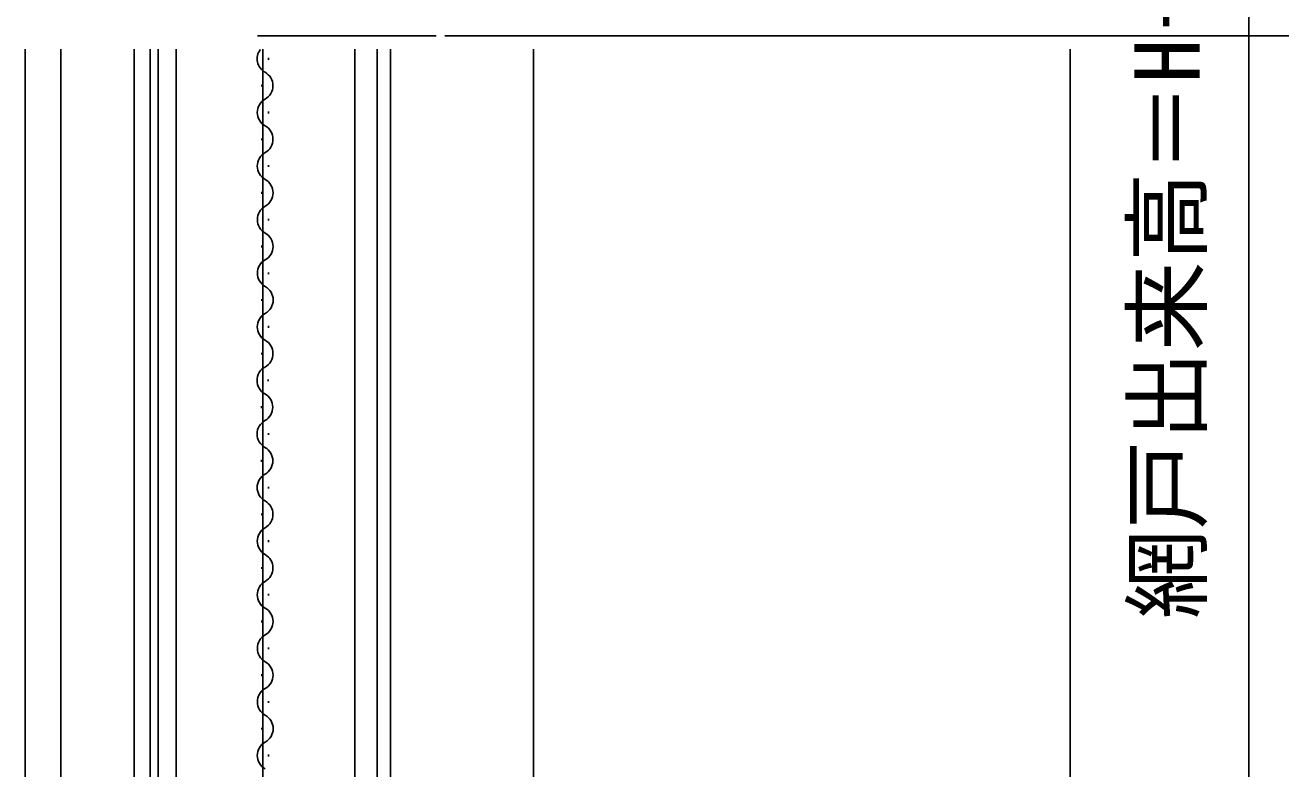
# Model space of a CAD drawing. Units: millimetres, scale not verified. Extents: x -525 to 525, y -783 to 778.
# Drawn here: x -312 to -171.4, y 138.2 to 221.5 of the extents above; entities that cross this region are included whole.
import ezdxf
from ezdxf.enums import TextEntityAlignment as Align

# ---------------------------------------------------------------- set-up
doc = ezdxf.new("R2010")
doc.units = ezdxf.units.MM
doc.header["$LTSCALE"] = 4
for name, color, linetype in [('0-5_YKK_12', 2, 'Continuous'), ('0-8_YKK_D', 6, 'Continuous'), ('0-A_YSS_K', 3, 'Continuous')]:
    doc.layers.add(name, color=color, linetype=linetype)
doc.styles.add('ＭＳ ゴシック', font='')
doc.styles.get('ＭＳ ゴシック').set_extended_font_data('MS Gothic')

msp = doc.modelspace()

# ---------------------------------------------------------------- linework, layer by layer
at = {"layer": '0-5_YKK_12'}
for p, q in [((-266, 220.289), (-286, 220.289)), ((-312, 132.3), (-312, 218.8)), ((-308, 98.8), (-308, 218.8)), ((-299.8, 218.8), (-299.8, 100.8)), ((-298, 218.8), (-298, 100.8)), ((-297.1, 218.8), (-297.1, 100.23)), ((-295.1, 110.3), (-295.1, 218.8)), ((-285.4, 110.3), (-285.4, 218.8)), ((-275.1, 110.3), (-275.1, 218.8)), ((-272.6, 218.8), (-272.6, 77.8)), ((-271.1, 77.8), (-271.1, 218.8)), ((-255.1, 77.8), (-255.1, 218.8)), ((-284.763, 217.599), (-284.764, 217.799)), ((-285.52, 214.598), (-285.52, 214.798)), ((-284.757, 211.599), (-284.757, 211.799)), ((-285.513, 208.598), (-285.513, 208.798)), ((-284.75, 205.599), (-284.75, 205.799)), ((-285.507, 202.598), (-285.507, 202.798)), ((-284.743, 199.599), (-284.743, 199.799)), ((-285.5, 196.598), (-285.5, 196.798)), ((-284.737, 193.599), (-284.737, 193.799)), ((-285.493, 190.598), (-285.493, 190.798)), ((-297.1, 188.343), (-297.1, 96.3)), ((-284.757, 187.599), (-284.757, 187.799)), ((-285.513, 184.598), (-285.513, 184.798)), ((-285.513, 184.598), (-285.513, 184.798)), ((-284.777, 181.599), (-284.777, 181.799)), ((-285.533, 178.598), (-285.534, 178.798)), ((-284.77, 175.599), (-284.77, 175.799)), ((-285.527, 172.598), (-285.527, 172.798)), ((-284.763, 169.599), (-284.764, 169.799)), ((-285.52, 166.598), (-285.52, 166.798)), ((-284.757, 163.599), (-284.757, 163.799)), ((-285.513, 160.598), (-285.513, 160.798)), ((-284.75, 157.599), (-284.75, 157.799)), ((-285.507, 154.598), (-285.507, 154.798)), ((-284.743, 151.599), (-284.743, 151.799)), ((-285.5, 148.598), (-285.5, 148.798)), ((-284.737, 145.599), (-284.737, 145.799)), ((-285.493, 142.598), (-285.493, 142.798)), ((-284.757, 139.599), (-284.757, 139.799))]:
    msp.add_line(p, q, dxfattribs=at)
for centre, start, end in [((-284.305, 217.7), 142.97408, 240.8614), ((-285.978, 214.698), 299.26649, 60.8614), ((-284.298, 211.7), 119.26649, 240.8614), ((-285.972, 208.698), 299.26649, 60.8614), ((-284.292, 205.7), 119.26649, 240.8614), ((-285.965, 202.698), 299.26649, 60.8614), ((-284.285, 199.7), 119.26649, 240.8614), ((-285.958, 196.698), 299.26649, 60.8614), ((-284.278, 193.7), 119.26649, 240.8614), ((-285.952, 190.698), 299.26649, 60.8614), ((-284.298, 187.7), 119.26649, 240.8614), ((-285.972, 184.698), 299.26649, 60.8614), ((-284.318, 181.7), 119.26649, 240.8614), ((-285.992, 178.698), 299.26649, 60.8614), ((-284.312, 175.7), 119.26649, 240.8614), ((-285.985, 172.698), 299.26649, 60.8614), ((-284.305, 169.7), 119.26649, 240.8614), ((-285.978, 166.698), 299.26649, 60.8614), ((-284.298, 163.7), 119.26649, 240.8614), ((-285.972, 160.698), 299.26649, 60.8614), ((-284.292, 157.7), 119.26649, 240.8614), ((-285.965, 154.698), 299.26649, 60.8614), ((-284.285, 151.7), 119.26649, 240.8614), ((-285.958, 148.698), 299.26649, 60.8614), ((-284.278, 145.7), 119.26649, 240.8614), ((-285.952, 142.698), 299.26649, 60.8614), ((-284.298, 139.7), 119.26649, 240.8614)]:
    msp.add_arc(centre, 1.718, start, end, dxfattribs=at)
at = {"layer": '0-8_YKK_D'}
for p, q in [((-175, 360.3), (-175, 75.3)), ((-265, 220.289), (-154, 220.289))]:
    msp.add_line(p, q, dxfattribs=at)
at = {"layer": '0-A_YSS_K'}
msp.add_lwpolyline([(-198, 55.3), (-195, 55.3), (-195, 218.8)], dxfattribs=at)

# ---------------------------------------------------------------- texts
at = {"layer": '0-8_YKK_D', "style": 'ＭＳ ゴシック'}
msp.add_text('網戸出来高＝H－65', height=7.331, rotation=90, dxfattribs=at).set_placement((-178.307, 154.987), align=Align.BOTTOM_LEFT)

doc.saveas('drawing.dxf')
